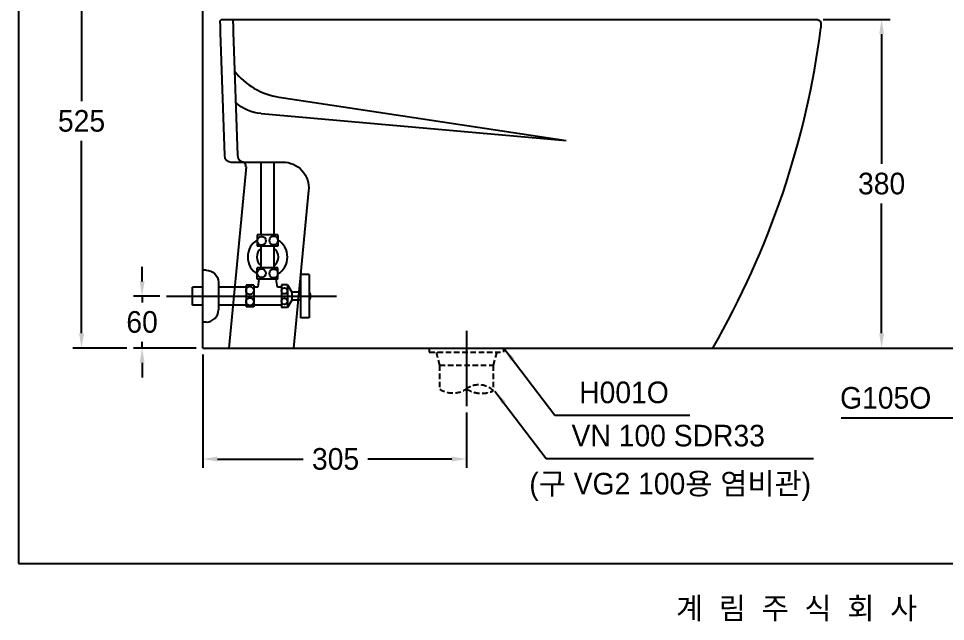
# Model space of a CAD drawing. Header units: millimetres. Extents: x 0 to 1800, y -67 to 2530.
# Drawn here: x 0 to 1073, y -67 to 630 of the extents above; entities that cross this region are included whole.
import ezdxf
from ezdxf.enums import TextEntityAlignment as Align
from ezdxf.lldxf.tags import DXFTag

# ---------------------------------------------------------------- set-up
doc = ezdxf.new("R2010")
doc.units = ezdxf.units.MM
doc.linetypes.add('DASHED2', pattern=[9.525, 6.35, -3.175])
for name, color, linetype in [('TEXT', 7, 'Continuous'), ('내부선 및 부속', 4, 'Continuous'), ('도각라인', 255, 'Continuous'), ('외형선', 3, 'Continuous'), ('점선', 6, 'DASHED2'), ('중심선', 1, 'DASHED'), ('치수선', 7, 'Continuous')]:
    doc.layers.add(name, color=color, linetype=linetype)
doc.styles.add('____', font='')
doc.styles.add('타이틀', font='H2GTRM.TTF', dxfattribs={"height": 25})
doc.styles.get('____').set_extended_font_data('굴림')
tags = doc.linetypes.add('DASHDOT', pattern=[70, 31, -13, 13, -13]).pattern_tags.tags
tags[10:11] = [DXFTag(74, 4), DXFTag(75, 0), DXFTag(340, '0'), DXFTag(46, 0.0), DXFTag(50, 0.0), DXFTag(44, 0.0), DXFTag(45, 0.0)]
tags[8:9] = [DXFTag(74, 4), DXFTag(75, 0), DXFTag(340, '0'), DXFTag(46, 0.0), DXFTag(50, 0.0), DXFTag(44, 0.0), DXFTag(45, 0.0)]
tags[6:7] = [DXFTag(74, 4), DXFTag(75, 0), DXFTag(340, '0'), DXFTag(46, 0.0), DXFTag(50, 0.0), DXFTag(44, 0.0), DXFTag(45, 0.0)]
tags[4:5] = [DXFTag(74, 4), DXFTag(75, 0), DXFTag(340, '0'), DXFTag(46, 0.0), DXFTag(50, 0.0), DXFTag(44, 0.0), DXFTag(45, 0.0)]
tags = doc.linetypes.add('DASHED', pattern=[25.72, 12.86, -12.86]).pattern_tags.tags
tags[6:7] = [DXFTag(74, 4), DXFTag(75, 0), DXFTag(340, '0'), DXFTag(46, 0.0), DXFTag(50, 0.0), DXFTag(44, 0.0), DXFTag(45, 0.0)]
tags[4:5] = [DXFTag(74, 4), DXFTag(75, 0), DXFTag(340, '0'), DXFTag(46, 0.0), DXFTag(50, 0.0), DXFTag(44, 0.0), DXFTag(45, 0.0)]
doc.dimstyles.new('MSADIM', dxfattribs={"dimtxt": 33, "dimasz": 17, "dimexe": 10, "dimexo": 7.5, "dimgap": 10, "dimtad": 0, "dimtih": 1, "dimtoh": 1, "dimdec": 0, "dimzin": 1, "dimdsep": 46, "dimtxsty": '____', "dimcen": 11.25, "dimadec": 0, "dimazin": 0, "dimtfac": 1, "dimtdec": 0, "dimtix": 1, "dimtmove": 0, "dimatfit": 3, "dimfxl": 0, "dimtolj": 1, "dimtzin": 1, "dimarcsym": 0})

# ---------------------------------------------------------------- blocks, each defined once
blk = doc.blocks.new('*D6')
at = {"layer": '치수선', "color": 0, "linetype": 'Continuous', "lineweight": -2}
for p, q in [((143.4, 326.3), (143.4, 343.3)), ((164.1, 309.3), (133.4, 309.3)), ((143.4, 309.3), (143.4, 302.1)), ((206.1, 249.3), (133.4, 249.3)), ((143.4, 249.3), (143.4, 256.4)), ((143.4, 232.3), (143.4, 215.3))]:
    blk.add_line(p, q, dxfattribs=at)
at = {"layer": '치수선', "color": 0, "linetype": 'Continuous'}
for points in [[(140.6, 326.3), (146.3, 326.3), (143.4, 309.3)], [(140.6, 232.3), (146.3, 232.3), (143.4, 249.3)]]:
    blk.add_solid(points, dxfattribs=at)
at = {"layer": '치수선', "color": 0, "linetype": 'Continuous', "insert": (143.4, 279.3), "char_height": 25, "attachment_point": 5, "style": '____'}
blk.add_mtext('\\A1;60', dxfattribs=at)
blk = doc.blocks.new('*D7')
at = {"layer": '치수선', "color": 0, "linetype": 'Continuous', "lineweight": -2}
for p, q in [((391.9, 774.2), (63.4, 774.2)), ((73.4, 757.2), (73.4, 534.6)), ((73.4, 266.3), (73.4, 488.9)), ((125.9, 249.3), (63.4, 249.3))]:
    blk.add_line(p, q, dxfattribs=at)
at = {"layer": '치수선', "color": 0, "linetype": 'Continuous'}
for points in [[(70.5, 757.2), (76.2, 757.2), (73.4, 774.2)], [(70.5, 266.3), (76.2, 266.3), (73.4, 249.3)]]:
    blk.add_solid(points, dxfattribs=at)
at = {"layer": '치수선', "color": 0, "linetype": 'Continuous', "insert": (73.4, 511.8), "char_height": 25, "attachment_point": 5, "style": '____'}
blk.add_mtext('\\A1;525', dxfattribs=at)
blk = doc.blocks.new('*D8')
at = {"layer": '치수선', "color": 0, "linetype": 'Continuous', "lineweight": -2}
for p, q in [((213.6, 241.8), (213.6, 110.9)), ((518.6, 174.6), (518.6, 110.9)), ((230.6, 120.9), (329.9, 120.9)), ((501.6, 120.9), (404.5, 120.9))]:
    blk.add_line(p, q, dxfattribs=at)
at = {"layer": '치수선', "color": 0, "linetype": 'Continuous'}
for points in [[(230.6, 123.8), (230.6, 118.1), (213.6, 120.9)], [(501.6, 123.8), (501.6, 118.1), (518.6, 120.9)]]:
    blk.add_solid(points, dxfattribs=at)
at = {"layer": '치수선', "color": 0, "linetype": 'Continuous', "insert": (367.2, 120.9), "char_height": 25, "attachment_point": 5, "style": '____'}
blk.add_mtext('\\A1;305', dxfattribs=at)
blk = doc.blocks.new('*D9')
at = {"layer": '치수선', "color": 0, "linetype": 'Continuous', "lineweight": -2}
for p, q in [((931.1, 629.3), (1008.8, 629.3)), ((998.8, 612.3), (998.8, 462.1)), ((998.8, 266.3), (998.8, 416.4)), ((931.1, 249.3), (1008.8, 249.3))]:
    blk.add_line(p, q, dxfattribs=at)
at = {"layer": '치수선', "color": 0, "linetype": 'Continuous'}
for points in [[(996, 612.3), (1001.6, 612.3), (998.8, 629.3)], [(996, 266.3), (1001.6, 266.3), (998.8, 249.3)]]:
    blk.add_solid(points, dxfattribs=at)
at = {"layer": '치수선', "color": 0, "linetype": 'Continuous', "insert": (998.8, 439.3), "char_height": 25, "attachment_point": 5, "style": '____'}
blk.add_mtext('\\A1;380', dxfattribs=at)

msp = doc.modelspace()

# ---------------------------------------------------------------- linework, layer by layer
at = {"layer": '내부선 및 부속', "linetype": 'Continuous'}
for p, q in [((281.1, 380), (281.1, 464.3)), ((296.1, 380), (296.1, 464.3)), ((276.6, 380), (276.6, 367)), ((300.6, 380), (276.6, 380)), ((300.6, 380), (300.6, 367)), ((300.6, 367), (276.6, 367)), ((299.1, 367), (278.1, 367)), ((281.1, 342), (281.1, 367)), ((296.1, 342), (296.1, 367)), ((217.6, 339.3), (213.6, 339.3)), ((300.6, 342), (276.6, 342)), ((276.6, 329), (276.6, 342)), ((300.6, 329), (300.6, 342)), ((326.6, 334.3), (326.6, 284.3)), ((336.6, 334.3), (326.6, 334.3)), ((336.6, 334.3), (336.6, 284.3)), ((231.6, 325.3), (231.6, 293.3)), ((263.6, 321.8), (263.6, 296.8)), ((272.6, 321.8), (263.6, 321.8)), ((272.6, 321.8), (272.6, 296.8)), ((300.6, 329), (276.6, 329)), ((278.6, 329), (277.1, 319.5)), ((300.1, 319.5), (298.6, 329)), ((311.6, 322.3), (304.6, 322.3)), ((304.6, 322.3), (304.6, 296.3)), ((311.6, 322.3), (311.6, 296.3)), ((311.6, 322.3), (316.6, 314)), ((201.6, 299), (201.6, 319.5)), ((213.6, 319.5), (201.6, 319.5)), ((263.6, 319.5), (231.6, 319.5)), ((277.1, 319.5), (272.6, 319.5)), ((304.6, 319.5), (300.1, 319.5)), ((316.6, 314), (316.6, 304.5)), ((326.6, 314), (316.6, 314)), ((316.6, 304.5), (311.6, 296.3)), ((326.6, 304.5), (316.6, 304.5)), ((213.6, 299), (201.6, 299)), ((263.6, 299), (231.6, 299)), ((272.6, 296.8), (263.6, 296.8)), ((304.6, 299), (272.6, 299)), ((311.6, 296.3), (304.6, 296.3)), ((217.6, 279.3), (213.6, 279.3)), ((336.6, 284.3), (326.6, 284.3))]:
    msp.add_line(p, q, dxfattribs=at)
at = {"layer": '내부선 및 부속', "linetype": 'Continuous', "flags": 128}
for points in [[(217.6, 339.3, -0.414214), (231.6, 325.3)], [(336.6, 313.8, -0.31563), (336.6, 304.8)]]:
    msp.add_lwpolyline(points, format="xyb", dxfattribs=at)
at = {"layer": '내부선 및 부속', "linetype": 'Continuous'}
for centre, radius in [((281.7, 373.4), 5), ((295.6, 373.7), 5), ((281.6, 335.7), 5), ((295.6, 335.4), 5), ((268.1, 315.8), 4.5), ((308.1, 315.3), 3.5), ((268.1, 302.8), 4.5), ((308.1, 303.3), 3.5)]:
    msp.add_circle(centre, radius, dxfattribs=at)
for centre, radius, start, end in [((288.6, 354.5), 23, 121.4489, 238.551), ((288.6, 354.5), 23, 301.449, 58.551), ((288.6, 354.5), 12.5, 126.8699, 233.1301), ((288.6, 354.5), 12.5, 306.8699, 53.1301), ((217.6, 293.3), 14, 270, 360)]:
    msp.add_arc(centre, radius, start, end, dxfattribs=at)
at = {"layer": '도각라인', "color": 7}
for p, q in [((0.5, 2530), (0.5, 0)), ((0.5, 0), (1800.5, 0))]:
    msp.add_line(p, q, dxfattribs=at)
at = {"layer": '외형선', "linetype": 'Continuous'}
for p, q in [((213.6, 249.3), (213.6, 943.7)), ((233.6, 624.4), (233.6, 626.3)), ((236.6, 629.3), (923.6, 629.3)), ((248.6, 624.4), (248.6, 626.3)), ((928.6, 624.3), (928.6, 620)), ((233.8, 614.2), (238.7, 472)), ((248.8, 614.7), (253.7, 472)), ((301.8, 539.3), (633.8, 489.3)), ((281, 520.4), (633.8, 489.3)), ((246.6, 464.3), (306.1, 464.3)), ((263.6, 458.8), (243.6, 249.3)), ((336, 431.4), (318.6, 249.3)), ((213.6, 249.3), (1759.9, 249.3)), ((243.6, 249.3), (803.6, 249.3))]:
    msp.add_line(p, q, dxfattribs=at)
at = {"layer": '외형선', "linetype": 'Continuous', "flags": 128}
for points in [[(233.6, 626.3, -0.414214), (236.6, 629.3)], [(248.6, 626.3, -0.414214), (251.6, 629.3)], [(923.6, 629.3, -0.414214), (928.6, 624.3)], [(928.6, 620, -0.032254), (928.6, 619.4)], [(281, 520.4, -0.164838), (251.6, 533.3)], [(306.1, 464.3, -0.442338), (336, 431.4)]]:
    msp.add_lwpolyline(points, format="xyb", dxfattribs=at)
at = {"layer": '외형선', "linetype": 'Continuous'}
for centre, radius, start, end in [((533.6, 624.4), 300, 180, 181.9463), ((533.6, 624.4), 285, 180, 181.9463), ((-63.1, 748), 1000, 330.0809, 352.6077), ((313.7, 618.5), 80, 217.5986, 261.422), ((246.6, 472.3), 8, 181.9466, 270), ((261.7, 472.3), 8, 181.9463, 270), ((258.6, 459.3), 5, 354.5524, 90)]:
    msp.add_arc(centre, radius, start, end, dxfattribs=at)
at = {"layer": '점선'}
for p, q in [((475.6, 249.3), (475.6, 244.3)), ((561.6, 249.3), (561.6, 244.3)), ((475.6, 244.3), (561.6, 244.3)), ((483.6, 244.3), (487.6, 229.3)), ((553.6, 244.3), (549.6, 229.3)), ((487.6, 229.3), (549.6, 229.3)), ((487.6, 229.3), (487.6, 201.8)), ((549.6, 229.3), (549.6, 200))]:
    msp.add_line(p, q, dxfattribs=at)
for centre, radius, start, end in [((532.9, 182.3), 24.4, 46.5379, 123.8822), ((502.9, 225.4), 28.1, 237.1476, 305.6288), ((536, 229), 32.1, 237.1903, 295.1018)]:
    msp.add_arc(centre, radius, start, end, dxfattribs=at)
at = {"layer": '중심선', "linetype": 'DASHDOT'}
for p, q in [((171.6, 309.3), (368.1, 309.3)), ((518.6, 269.3), (518.6, 182.1))]:
    msp.add_line(p, q, dxfattribs=at)
at = {"layer": '치수선', "linetype": 'Continuous'}
for p, q in [((637.9, 171.8), (776.8, 171.8)), ((1090.6, 168.1), (952.2, 168.1)), ((627.8, 121.5), (920.2, 121.5))]:
    msp.add_line(p, q, dxfattribs=at)

# ---------------------------------------------------------------- texts
at = {"layer": 'TEXT', "style": '타이틀'}
msp.add_text('계  림  주  식  회  사', height=25, dxfattribs=at).set_placement((900.5, -51.7), align=Align.MIDDLE_CENTER)
at = {"layer": 'TEXT', "char_height": 25, "attachment_point": 1, "line_spacing_factor": 0.963855, "style": '타이틀'}
for s, insert, width in [('\\A1; H001O', (639.9, 210.5), 361.787), ('\\A1; G105O', (941.7, 204.2), 248.993), ('\\A1;VN 100 SDR33', (640.2, 160.5), 379.657), ('\\A1;(구 VG2 100{\\fGulim|b0|i0|c129|p50;용 염비관)}', (591.3, 105), 379.657)]:
    msp.add_mtext(s, dxfattribs=dict(at, insert=insert, width=width))

# ---------------------------------------------------------------- dimensions: what is measured, and where the dimension line sits
at = {"layer": '치수선', "linetype": 'Continuous'}
for base, p1, p2, picture, middle in [((73.4, 249.3), (399.4, 774.2), (133.4, 249.3), '*D7', (73.4, 511.8)), ((143.4, 249.3), (171.6, 309.3), (213.6, 249.3), '*D6', (143.4, 279.3))]:
    dim = msp.add_linear_dim(base=base, p1=p1, p2=p2, angle=90, dimstyle='MSADIM', override={"dimtxt": 25}, dxfattribs=at)
    dim.commit()
    dim.dimension.update_dxf_attribs({"geometry": picture, "text_midpoint": middle})
dim = msp.add_linear_dim(base=(998.8, 249.3), p1=(923.6, 629.3), p2=(923.6, 249.3), angle=90, dimstyle='MSADIM', override={"dimtxt": 25}, dxfattribs=at)
dim.commit()
dim.dimension.update_dxf_attribs({"geometry": '*D9', "text_midpoint": (998.8, 439.3), "dimtype": 160})
dim = msp.add_linear_dim(base=(518.6, 120.9), p1=(213.6, 249.3), p2=(518.6, 182.1), dimstyle='MSADIM', override={"dimtxt": 25}, dxfattribs=at)
dim.commit()
dim.dimension.update_dxf_attribs({"geometry": '*D8', "text_midpoint": (367.2, 120.9), "dimtype": 160})

# ---------------------------------------------------------------- leaders
for points, override in [([(561.7, 249.2), (620.9, 171.8), (637.9, 171.8)], {"dimtxt": 30}), ([(551.6, 199.4), (610.8, 121.5), (627.8, 121.5)], {"dimtxt": 25})]:
    msp.add_leader(points, dimstyle='MSADIM', override=override, dxfattribs=at)

doc.saveas('drawing.dxf')
